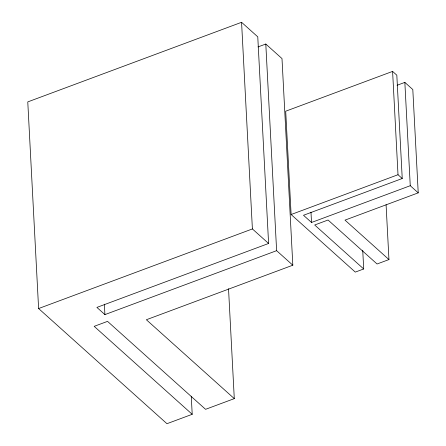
<?xml version="1.0" encoding="UTF-8"?>
<svg xmlns="http://www.w3.org/2000/svg" width="446" height="446" viewBox="0 0 446 446"><rect width="100%" height="100%" fill="white"/><g stroke="black" fill="none" stroke-linecap="round" stroke-linejoin="round"><path stroke-width="0.67" d="M192.209 414.301L94.173 326.344L107.536 321.371L205.567 409.322L234.289 398.629L146.366 319.743L292.821 265.208L276.62 250.674L104.916 314.608L96.894 307.411L268.598 243.477L257.771 36.834L241.57 22.3L27.775 101.9L38.607 308.543L166.955 423.7L192.209 414.301L191.262 396.21M257.955 46.953L265.794 44.031L281.995 58.571L292.821 265.208M363.707 268.971L314.692 224.99L328.055 220.017L377.071 263.993L388.957 259.566L344.998 220.123L418.225 192.856L410.259 185.714L311.52 222.476L303.497 215.279L402.236 178.517L396.823 75.196L392.597 71.405L285.702 111.205L291.115 214.526L355.289 272.105L363.707 268.971L362.726 250.245M397.046 85.292L404.845 82.393L412.806 89.54L418.225 192.856M38.607 308.543L252.397 228.943L268.598 243.477M291.115 214.526L398.01 174.726L402.236 178.517M404.845 82.393L410.259 185.714M392.597 71.405L398.01 174.726M386.08 204.681L388.957 259.566M310.979 212.145L311.52 222.476M265.794 44.031L276.62 250.674M241.57 22.3L252.397 228.943M228.53 288.696L234.289 398.629M104.37 304.172L104.916 314.608"/></g></svg>
